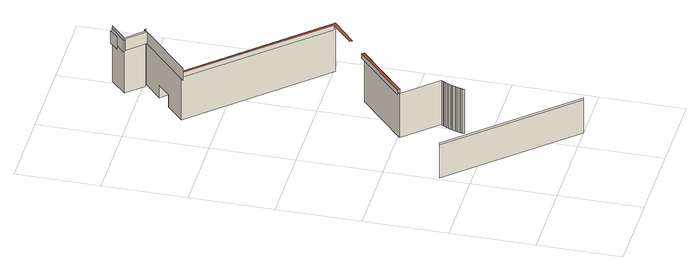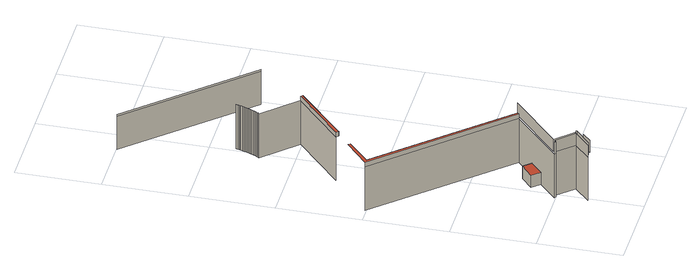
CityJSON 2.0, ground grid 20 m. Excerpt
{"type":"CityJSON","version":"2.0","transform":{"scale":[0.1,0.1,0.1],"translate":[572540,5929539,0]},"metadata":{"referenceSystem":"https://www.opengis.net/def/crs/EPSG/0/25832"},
"CityObjects":{
"building1":{"type":"Building","attributes":{"Grundfläche 2D":"24855.492406","Grundhöhe NN":"0.377"},"geometry":[{"type":"MultiSurface","lod":"3","boundaries":[[[0,1,2,3,4,5]],[[0,5,6,7]],[[8,9,10,11,12,13]],[[14,15,16,17,18,9,8,19]],[[20,21,22,16,15,23]],[[24,25,26,27,28,21,20,29]],[[30,31,32,26,25,33]],[[34,35,36,37]],[[38,39,40,41,42,31,30,43]],[[44,45,46,40,39,47]],[[48,49,50,45,44,51]],[[52,53,54,49,48,55]],[[56,57,58,59,60,53,52,61]],[[62,63,64,65,66,58,57,67]],[[68,69,70,64,63,71]],[[72,73,74,75,76,69,68,77]],[[78,79,80,74,73,81]],[[34,82,83,84,85,86]],[[87,88,89,79,78,90]],[[35,88,87,36]],[[91,92,93,83,82,34,37,94]],[[95,86,85,84,96,97]],[[98,99,100,95,97,96]],[[83,98,96,84]],[[101,102,103,104,105]],[[106,107,108,109]],[[110,111,112,113,104,103,108,107]],[[114,115,116,117]],[[118,110,107,106]],[[119,120,121,122,123,124]],[[118,106,109,125]],[[110,118,125,111]],[[124,123,126,127]],[[128,129,130,131]],[[105,122,121,101]],[[131,132,133,134,135,128]],[[136,137,138,139]],[[117,140,141,114]],[[142,143,144,145]],[[137,136,146,147]],[[136,148,149,146]],[[137,150,151,138]],[[150,137,147,152]],[[148,136,139,153]],[[150,113,112,151]],[[113,150,152,154]]],"semantics":{"surfaces":[{"type":"WallSurface"},{"type":"RoofSurface"}],"values":[0,0,0,0,0,0,0,0,0,0,0,0,0,0,0,0,0,0,0,0,0,1,0,0,0,0,0,0,1,1,0,0,0,0,0,0,0,0,0,0,0,0,0,0,0,0]}}]}
},
"vertices":[
[257,2,93],[257,2,70],[257,2,68],[257,2,4],[9,273,4],[9,273,93],[9,273,98],[257,2,98],[193,264,4],[193,264,123],[193,262,123],[192,259,123],[192,259,4],[193,262,4],[194,267,4],[194,268,4],[194,268,123],[194,267,123],[193,265,123],[193,265,4],[195,271,4],[195,271,123],[194,270,123],[194,270,4],[196,274,4],[196,276,4],[196,276,123],[196,274,123],[195,273,123],[195,273,4],[197,279,4],[197,279,123],[197,277,123],[197,277,4],[143,396,123],[215,318,123],[215,318,4],[143,396,4],[198,282,4],[199,283,4],[199,283,123],[198,282,123],[198,280,123],[198,280,4],[200,288,4],[200,288,123],[199,285,123],[199,285,4],[201,291,4],[201,291,123],[201,289,123],[201,289,4],[203,294,4],[203,294,123],[202,292,123],[202,292,4],[204,297,4],[204,298,4],[204,298,123],[204,297,123],[203,295,123],[203,295,4],[206,301,4],[207,303,4],[207,303,123],[206,301,123],[205,300,123],[205,300,4],[209,307,4],[209,307,123],[207,304,123],[207,304,4],[210,310,4],[211,311,4],[211,311,123],[210,310,123],[209,308,123],[209,308,4],[213,314,4],[213,314,123],[212,313,123],[212,313,4],[143,397,123],[263,506,123],[263,506,135],[143,397,135],[143,396,135],[214,317,4],[214,317,123],[213,316,123],[213,316,4],[263,506,4],[263,506,71],[263,506,73],[143,397,4],[139,401,135],[259,512,135],[259,511,135],[259,512,123],[259,511,123],[139,401,123],[363,597,123],[363,597,4],[97,887,4],[97,887,122],[97,887,123],[156,909,37],[140,927,37],[140,927,4],[156,909,4],[170,955,37],[170,955,4],[215,997,4],[215,997,122],[204,992,122],[82,880,122],[82,880,154],[204,992,154],[187,937,37],[300,549,135],[304,544,135],[363,597,135],[97,887,135],[93,883,135],[353,598,135],[187,937,4],[93,883,123],[353,598,123],[158,1035,123],[160,1033,123],[160,1033,154],[158,1035,154],[199,1072,154],[199,1072,122],[163,1039,122],[163,1039,123],[169,1036,122],[206,996,122],[206,996,4],[169,1036,4],[166,1033,154],[166,1033,122],[168,1053,122],[188,1072,122],[188,1072,154],[168,1053,154],[169,1036,154],[206,996,154],[208,1072,122],[208,1072,154],[211,1000,122],[211,1000,4],[211,1000,154],[208,1072,4],[215,997,154]
]}
